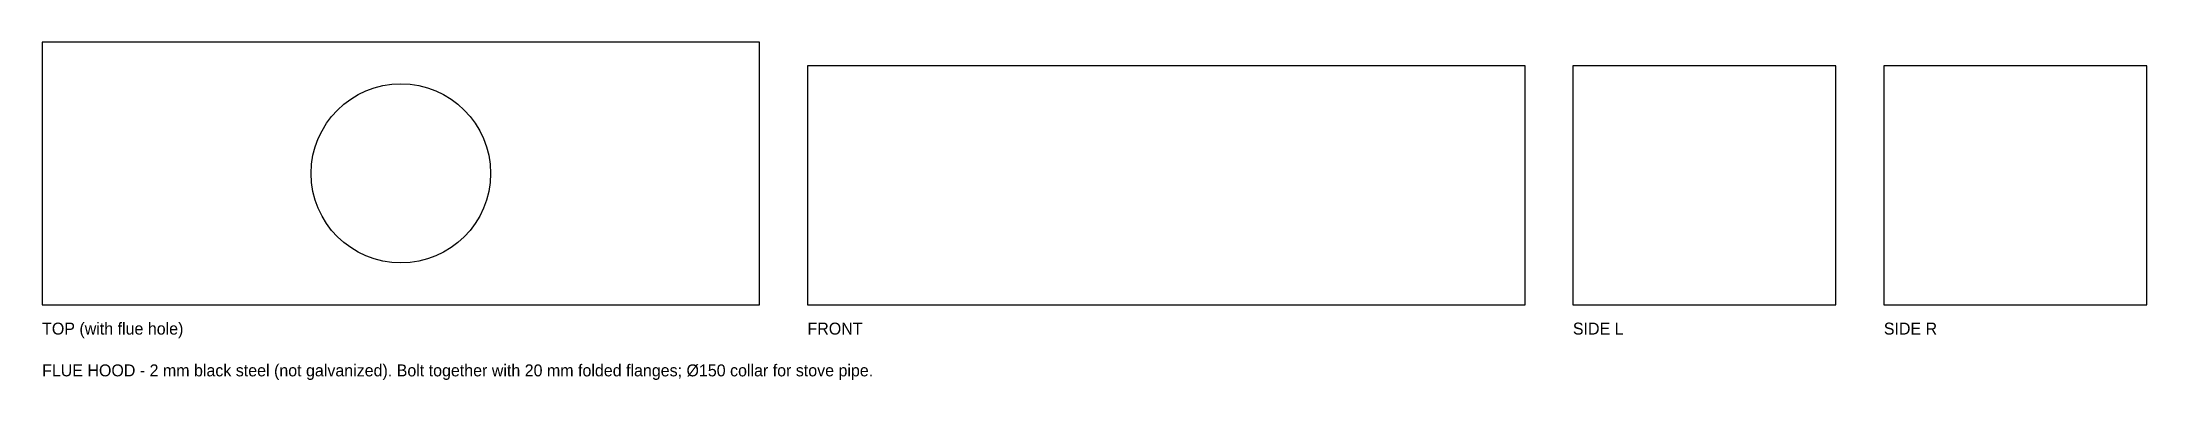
# Model space of a CAD drawing. Header units: millimetres. Extents: x 0 to 1760, y -63 to 220.
import ezdxf

# ---------------------------------------------------------------- set-up
doc = ezdxf.new("R2010")
doc.units = ezdxf.units.MM
doc.layers.add('CUT', color=1, linetype='Continuous')
doc.layers.add('TEXT', color=7, linetype='Continuous')

msp = doc.modelspace()

# ---------------------------------------------------------------- linework, layer by layer
at = {"layer": 'CUT'}
for points in [[(0, 0), (600, 0), (600, 220), (0, 220)], [(640, 0), (1240, 0), (1240, 200), (640, 200)], [(1280, 0), (1500, 0), (1500, 200), (1280, 200)], [(1540, 0), (1760, 0), (1760, 200), (1540, 200)]]:
    msp.add_lwpolyline(points, close=True, dxfattribs=at)
msp.add_circle((300, 110), 75, dxfattribs=at)

# ---------------------------------------------------------------- texts
at = {"layer": 'TEXT'}
for s, p in [('TOP (with flue hole)', (0, -25)), ('FRONT', (640, -25)), ('SIDE L', (1280, -25)), ('SIDE R', (1540, -25)), ('FLUE HOOD - 2 mm black steel (not galvanized). Bolt together with 20 mm folded flanges; Ø150 collar for stove pipe.', (0, -60))]:
    msp.add_text(s, height=10, dxfattribs=at).set_placement(p)

doc.saveas('drawing.dxf')
